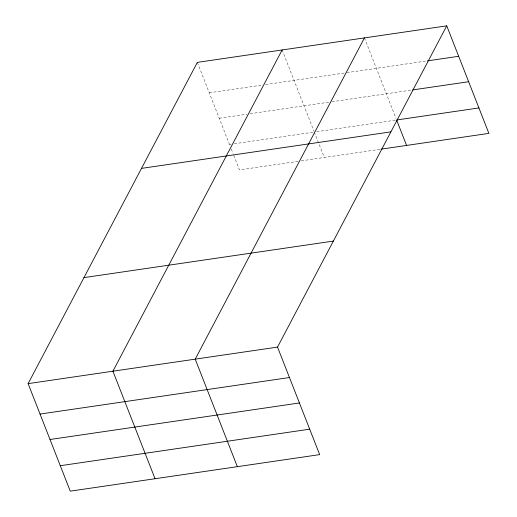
<?xml version="1.0" encoding="UTF-8"?>
<svg xmlns="http://www.w3.org/2000/svg" width="517" height="517" viewBox="0 0 517 517"><rect width="100%" height="100%" fill="white"/><g stroke="black" fill="none" stroke-linecap="round" stroke-linejoin="round"><path stroke-width="0.39" stroke-dasharray="2.58 1.94" d="M209.269 92.814L262.365 85.04M265.538 84.575L346.002 72.787M346.804 72.671L427.507 60.851M219.234 118.257L246.971 114.192M250.144 113.727L328.806 102.204M332.004 101.739L411.907 90.036M229.509 144.463L231.093 144.237M234.266 143.771L313.515 132.158M316.701 131.693L396.61 119.989M298.122 161.317L239.474 169.906L233.322 154.195M301.295 160.852L381.01 149.174M364.44 37.903L396.022 118.49M282.14 49.962L314.013 131.299M314.304 132.042L324.275 157.485M197.339 62.383L230.097 145.962M231.267 148.954L233.025 153.446"/><path stroke-width="0.78" d="M446.746 25.85L277.526 347.094L319.661 454.617L70.254 491.15L28.118 383.627L197.339 62.383L446.746 25.85L488.882 133.373L381.01 149.174M282.14 49.962L112.913 371.206L155.055 478.729M364.44 37.903L195.219 359.153L237.355 466.677M427.507 60.851L458.676 56.282M412.708 89.919L468.641 81.725M478.916 107.937L396.61 119.989L406.582 145.426M141.496 168.393L390.904 131.861M83.961 277.616L333.368 241.084M28.118 383.627L277.526 347.094M40.042 414.065L289.449 377.533M50.013 439.502L299.421 402.969M60.282 465.714L309.689 429.181"/></g></svg>
